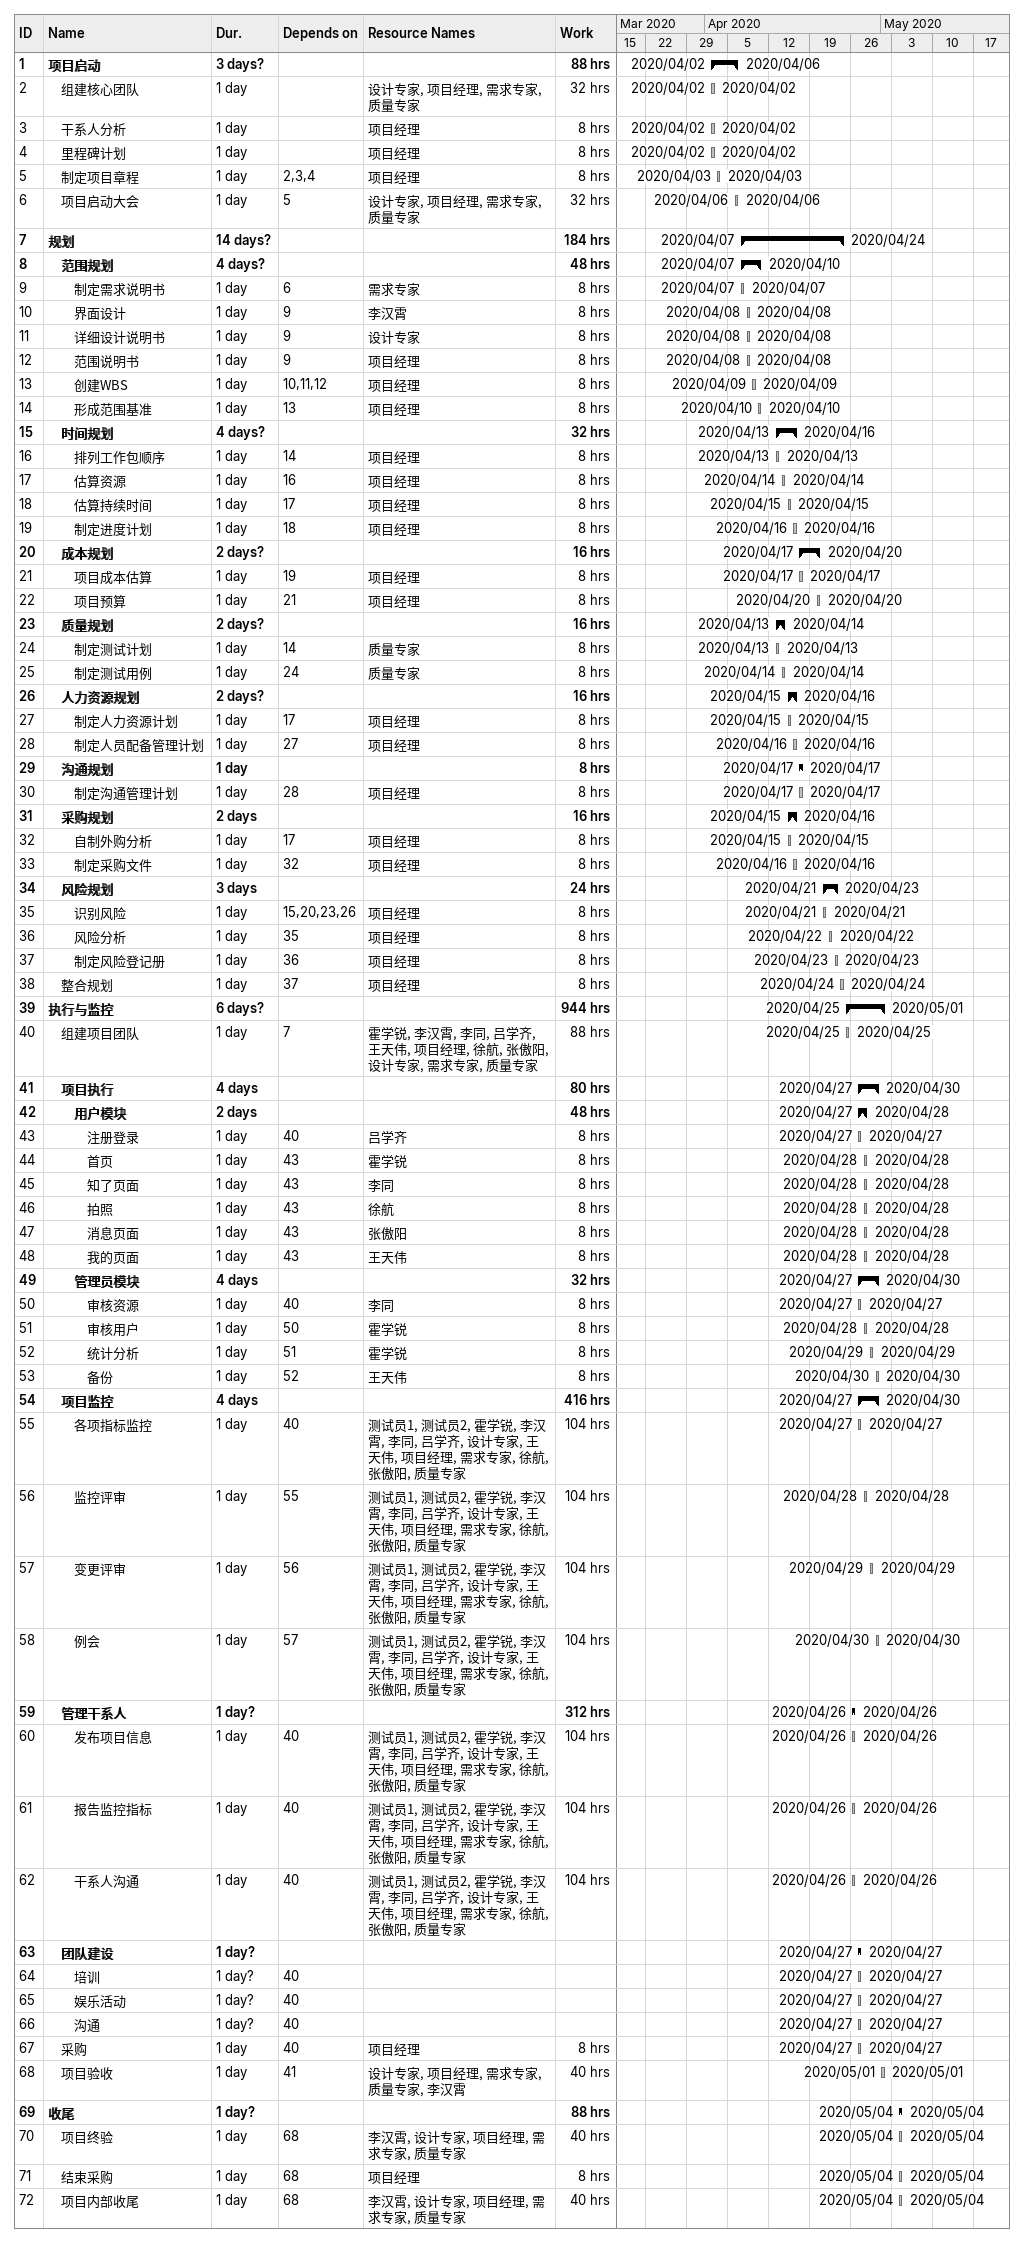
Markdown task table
| ID | Level | Task | Duration | Start | Finish | Predecessors | Resources | Work (h) |
|---|---|---|---|---|---|---|---|---|
| 1 | 1 | **项目启动** | 3d? | 2020-04-02 | 2020-04-06 |  |  | 88 |
| 2 | 2 | 组建核心团队 | 1d | 2020-04-02 | 2020-04-02 |  | 设计专家, 项目经理, 需求专家, 质量专家 | 32 |
| 3 | 2 | 干系人分析 | 1d | 2020-04-02 | 2020-04-02 |  | 项目经理 | 8 |
| 4 | 2 | 里程碑计划 | 1d | 2020-04-02 | 2020-04-02 |  | 项目经理 | 8 |
| 5 | 2 | 制定项目章程 | 1d | 2020-04-03 | 2020-04-03 | 2, 3, 4 | 项目经理 | 8 |
| 6 | 2 | 项目启动大会 | 1d | 2020-04-06 | 2020-04-06 | 5 | 设计专家, 项目经理, 需求专家, 质量专家 | 32 |
| 7 | 1 | **规划** | 14d? | 2020-04-07 | 2020-04-24 |  |  | 184 |
| 8 | 2 | **范围规划** | 4d? | 2020-04-07 | 2020-04-10 |  |  | 48 |
| 9 | 3 | 制定需求说明书 | 1d | 2020-04-07 | 2020-04-07 | 6 | 需求专家 | 8 |
| 10 | 3 | 界面设计 | 1d | 2020-04-08 | 2020-04-08 | 9 | 李汉霄 | 8 |
| 11 | 3 | 详细设计说明书 | 1d | 2020-04-08 | 2020-04-08 | 9 | 设计专家 | 8 |
| 12 | 3 | 范围说明书 | 1d | 2020-04-08 | 2020-04-08 | 9 | 项目经理 | 8 |
| 13 | 3 | 创建WBS | 1d | 2020-04-09 | 2020-04-09 | 10, 11, 12 | 项目经理 | 8 |
| 14 | 3 | 形成范围基准 | 1d | 2020-04-10 | 2020-04-10 | 13 | 项目经理 | 8 |
| 15 | 2 | **时间规划** | 4d? | 2020-04-13 | 2020-04-16 |  |  | 32 |
| 16 | 3 | 排列工作包顺序 | 1d | 2020-04-13 | 2020-04-13 | 14 | 项目经理 | 8 |
| 17 | 3 | 估算资源 | 1d | 2020-04-14 | 2020-04-14 | 16 | 项目经理 | 8 |
| 18 | 3 | 估算持续时间 | 1d | 2020-04-15 | 2020-04-15 | 17 | 项目经理 | 8 |
| 19 | 3 | 制定进度计划 | 1d | 2020-04-16 | 2020-04-16 | 18 | 项目经理 | 8 |
| 20 | 2 | **成本规划** | 2d? | 2020-04-17 | 2020-04-20 |  |  | 16 |
| 21 | 3 | 项目成本估算 | 1d | 2020-04-17 | 2020-04-17 | 19 | 项目经理 | 8 |
| 22 | 3 | 项目预算 | 1d | 2020-04-20 | 2020-04-20 | 21 | 项目经理 | 8 |
| 23 | 2 | **质量规划** | 2d? | 2020-04-13 | 2020-04-14 |  |  | 16 |
| 24 | 3 | 制定测试计划 | 1d | 2020-04-13 | 2020-04-13 | 14 | 质量专家 | 8 |
| 25 | 3 | 制定测试用例 | 1d | 2020-04-14 | 2020-04-14 | 24 | 质量专家 | 8 |
| 26 | 2 | **人力资源规划** | 2d? | 2020-04-15 | 2020-04-16 |  |  | 16 |
| 27 | 3 | 制定人力资源计划 | 1d | 2020-04-15 | 2020-04-15 | 17 | 项目经理 | 8 |
| 28 | 3 | 制定人员配备管理计划 | 1d | 2020-04-16 | 2020-04-16 | 27 | 项目经理 | 8 |
| 29 | 2 | **沟通规划** | 1d | 2020-04-17 | 2020-04-17 |  |  | 8 |
| 30 | 3 | 制定沟通管理计划 | 1d | 2020-04-17 | 2020-04-17 | 28 | 项目经理 | 8 |
| 31 | 2 | **采购规划** | 2d | 2020-04-15 | 2020-04-16 |  |  | 16 |
| 32 | 3 | 自制外购分析 | 1d | 2020-04-15 | 2020-04-15 | 17 | 项目经理 | 8 |
| 33 | 3 | 制定采购文件 | 1d | 2020-04-16 | 2020-04-16 | 32 | 项目经理 | 8 |
| 34 | 2 | **风险规划** | 3d | 2020-04-21 | 2020-04-23 |  |  | 24 |
| 35 | 3 | 识别风险 | 1d | 2020-04-21 | 2020-04-21 | 15, 20, 23, 26 | 项目经理 | 8 |
| 36 | 3 | 风险分析 | 1d | 2020-04-22 | 2020-04-22 | 35 | 项目经理 | 8 |
| 37 | 3 | 制定风险登记册 | 1d | 2020-04-23 | 2020-04-23 | 36 | 项目经理 | 8 |
| 38 | 2 | 整合规划 | 1d | 2020-04-24 | 2020-04-24 | 37 | 项目经理 | 8 |
| 39 | 1 | **执行与监控** | 6d? | 2020-04-25 | 2020-05-01 |  |  | 944 |
| 40 | 2 | 组建项目团队 | 1d | 2020-04-25 | 2020-04-25 | 7 | 霍学锐, 李汉霄, 李同, 吕学齐, 王天伟, 项目经理, 徐航, 张傲阳, 设计专家, 需求专家, 质量专家 | 88 |
| 41 | 2 | **项目执行** | 4d | 2020-04-27 | 2020-04-30 |  |  | 80 |
| 42 | 3 | **用户模块** | 2d | 2020-04-27 | 2020-04-28 |  |  | 48 |
| 43 | 4 | 注册登录 | 1d | 2020-04-27 | 2020-04-27 | 40 | 吕学齐 | 8 |
| 44 | 4 | 首页 | 1d | 2020-04-28 | 2020-04-28 | 43 | 霍学锐 | 8 |
| 45 | 4 | 知了页面 | 1d | 2020-04-28 | 2020-04-28 | 43 | 李同 | 8 |
| 46 | 4 | 拍照 | 1d | 2020-04-28 | 2020-04-28 | 43 | 徐航 | 8 |
| 47 | 4 | 消息页面 | 1d | 2020-04-28 | 2020-04-28 | 43 | 张傲阳 | 8 |
| 48 | 4 | 我的页面 | 1d | 2020-04-28 | 2020-04-28 | 43 | 王天伟 | 8 |
| 49 | 3 | **管理员模块** | 4d | 2020-04-27 | 2020-04-30 |  |  | 32 |
| 50 | 4 | 审核资源 | 1d | 2020-04-27 | 2020-04-27 | 40 | 李同 | 8 |
| 51 | 4 | 审核用户 | 1d | 2020-04-28 | 2020-04-28 | 50 | 霍学锐 | 8 |
| 52 | 4 | 统计分析 | 1d | 2020-04-29 | 2020-04-29 | 51 | 霍学锐 | 8 |
| 53 | 4 | 备份 | 1d | 2020-04-30 | 2020-04-30 | 52 | 王天伟 | 8 |
| 54 | 2 | **项目监控** | 4d | 2020-04-27 | 2020-04-30 |  |  | 416 |
| 55 | 3 | 各项指标监控 | 1d | 2020-04-27 | 2020-04-27 | 40 | 测试员1, 测试员2, 霍学锐, 李汉霄, 李同, 吕学齐, 设计专家, 王天伟, 项目经理, 需求专家, 徐航, 张傲阳, 质量专家 | 104 |
| 56 | 3 | 监控评审 | 1d | 2020-04-28 | 2020-04-28 | 55 | 测试员1, 测试员2, 霍学锐, 李汉霄, 李同, 吕学齐, 设计专家, 王天伟, 项目经理, 需求专家, 徐航, 张傲阳, 质量专家 | 104 |
| 57 | 3 | 变更评审 | 1d | 2020-04-29 | 2020-04-29 | 56 | 测试员1, 测试员2, 霍学锐, 李汉霄, 李同, 吕学齐, 设计专家, 王天伟, 项目经理, 需求专家, 徐航, 张傲阳, 质量专家 | 104 |
| 58 | 3 | 例会 | 1d | 2020-04-30 | 2020-04-30 | 57 | 测试员1, 测试员2, 霍学锐, 李汉霄, 李同, 吕学齐, 设计专家, 王天伟, 项目经理, 需求专家, 徐航, 张傲阳, 质量专家 | 104 |
| 59 | 2 | **管理干系人** | 1d? | 2020-04-26 | 2020-04-26 |  |  | 312 |
| 60 | 3 | 发布项目信息 | 1d | 2020-04-26 | 2020-04-26 | 40 | 测试员1, 测试员2, 霍学锐, 李汉霄, 李同, 吕学齐, 设计专家, 王天伟, 项目经理, 需求专家, 徐航, 张傲阳, 质量专家 | 104 |
| 61 | 3 | 报告监控指标 | 1d | 2020-04-26 | 2020-04-26 | 40 | 测试员1, 测试员2, 霍学锐, 李汉霄, 李同, 吕学齐, 设计专家, 王天伟, 项目经理, 需求专家, 徐航, 张傲阳, 质量专家 | 104 |
| 62 | 3 | 干系人沟通 | 1d | 2020-04-26 | 2020-04-26 | 40 | 测试员1, 测试员2, 霍学锐, 李汉霄, 李同, 吕学齐, 设计专家, 王天伟, 项目经理, 需求专家, 徐航, 张傲阳, 质量专家 | 104 |
| 63 | 2 | **团队建设** | 1d? | 2020-04-27 | 2020-04-27 |  |  |  |
| 64 | 3 | 培训 | 1d? | 2020-04-27 | 2020-04-27 | 40 |  |  |
| 65 | 3 | 娱乐活动 | 1d? | 2020-04-27 | 2020-04-27 | 40 |  |  |
| 66 | 3 | 沟通 | 1d? | 2020-04-27 | 2020-04-27 | 40 |  |  |
| 67 | 2 | 采购 | 1d | 2020-04-27 | 2020-04-27 | 40 | 项目经理 | 8 |
| 68 | 2 | 项目验收 | 1d | 2020-05-01 | 2020-05-01 | 41 | 设计专家, 项目经理, 需求专家, 质量专家, 李汉霄 | 40 |
| 69 | 1 | **收尾** | 1d? | 2020-05-04 | 2020-05-04 |  |  | 88 |
| 70 | 2 | 项目终验 | 1d | 2020-05-04 | 2020-05-04 | 68 | 李汉霄, 设计专家, 项目经理, 需求专家, 质量专家 | 40 |
| 71 | 2 | 结束采购 | 1d | 2020-05-04 | 2020-05-04 | 68 | 项目经理 | 8 |
| 72 | 2 | 项目内部收尾 | 1d | 2020-05-04 | 2020-05-04 | 68 | 李汉霄, 设计专家, 项目经理, 需求专家, 质量专家 | 40 |
